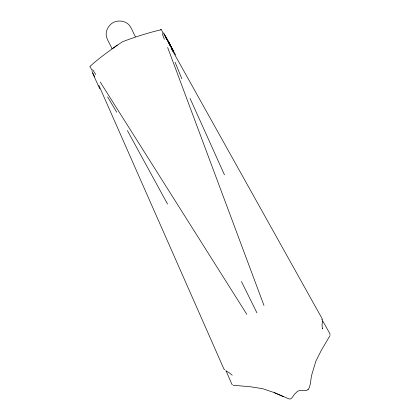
<?xml version="1.0" encoding="UTF-8"?>
<svg xmlns="http://www.w3.org/2000/svg" width="420" height="420" viewBox="0 0 420 420"><rect width="100%" height="100%" fill="white"/><g stroke="black" fill="none" stroke-linecap="round" stroke-linejoin="round"><path stroke-width="0.63" d="M233.173 385.276L250.121 386.731L262.631 388.668L274.213 392.6L289.207 399L290.666 398.895L292.21 397.541L294.441 394.28L297.607 391.209C300.437 389.492 305.881 391.766 307.918 389.634M322.56 321.116L322.046 324.796L322.361 328.918M330.057 335.522L321.431 350.112L315.777 361.379L312.296 373.044C310.328 378.441 311.309 385.177 307.955 389.986M322.124 319.725L322.198 318.885L321.515 317.557L171.192 48.305M90.058 66.35C99.997 57.283 111.342 49.319 122.519 41.722C135.067 36.991 148.066 32.802 161.065 29.757M329.863 334.63L330.046 333.942L321.909 319.526M112.355 48.752L117.322 45.003M232.543 384.61L231.893 384.347L226.112 370.834M160.44 29.71L161.285 29.768M224.805 369.705L224.091 369.269L223.445 367.925L98.9 85.433M232.208 375.212L229.021 372.572L225.703 370.86M274.213 392.6L283.264 396.611M246.818 314.318L100.243 82.052M116.718 112.219L107.62 96.889M92.699 69.641L95.718 74.545M92.19 70.513L89.948 66.596M127.402 130.578L167.543 204.083M173.476 51.062L168.368 41.633L175.586 54.983M165.239 35.805L170.299 45.176L163.611 32.75M135.492 36.666C132.342 31.91 131.297 25.095 125.706 22.386C121.873 20.533 117.243 20.58 113.405 22.386C109.295 24.67 106.349 29.059 106.139 33.794C106.139 39.328 110.187 43.733 111.946 48.757M167.003 39.249L170.987 46.898M169.034 43.155L170.158 45.323M171.008 46.966L167.895 40.94L173.166 51.209M173.171 51.23L171.213 47.392L173.103 51.135M169.628 44.289L170.499 46.001M256.961 312.921L241.458 281.563M92.006 71.384L94.784 76.892M164.136 34.34L166.861 39.874M161.537 29.831L163.312 33.983M92.584 73.117L99.808 88.893M224.469 174.846L190.06 98.401M175.077 62.244L181.839 78.771M162.304 33.894L164.393 39.275M167.643 47.439L263.981 305.503M322.361 328.23L322.439 328.556"/></g></svg>
